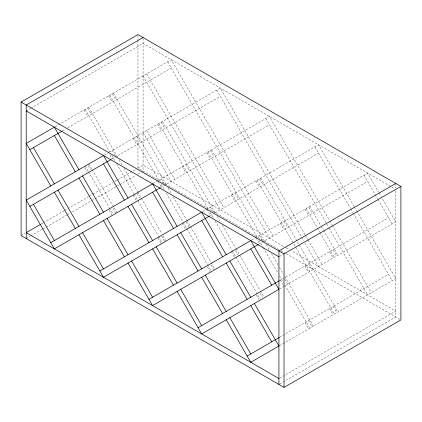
<?xml version="1.0" encoding="UTF-8"?>
<svg xmlns="http://www.w3.org/2000/svg" width="422" height="422" viewBox="0 0 422 422"><rect width="100%" height="100%" fill="white"/><g stroke="black" fill="none" stroke-linecap="round" stroke-linejoin="round"><path stroke-width="0.32" stroke-dasharray="2.11 1.58" d="M26.211 110.917L30.205 108.612M30.774 108.285L143.074 43.445L391.226 186.714M55.134 126.737L171.237 59.708L273.045 236.046M62.319 130.941L65.579 129.058M67.826 127.76L171.237 68.058M104.25 155.074L108.997 152.331M109.567 152.004L220.337 88.056L305.011 234.716M111.624 159.163L220.337 96.401M21.1 235.603L25.088 233.297M41.034 224.093L42.764 223.096M43.313 222.774L63.854 210.916M64.408 210.599L67.272 208.943M67.826 208.626L88.367 196.768M88.921 196.446L92.355 194.463M92.909 194.141L112.88 182.615M115.143 181.307L116.868 180.31M117.421 179.994L135.684 169.449M278.842 249.471L137.962 168.13L143.074 165.181L285.689 247.519M26.211 238.551L30.205 236.251M30.774 235.919L42.174 229.336M42.743 229.009L45.597 227.363M46.167 227.036L66.687 215.188M67.256 214.856L70.105 213.21M72.389 211.897L91.199 201.036M91.769 200.703L119.131 184.91M119.7 184.578L135.662 175.362M137.941 174.049L140.795 172.403M141.365 172.07L143.074 171.084L143.074 38.856M153.228 183.491L269.431 116.398L329.397 220.263M160.603 187.579L269.431 124.748M202.634 211.654L318.526 144.746L354.032 206.242M209.665 215.948L213.015 214.012M214.956 212.888L318.526 153.091M251.538 240.113L367.625 173.089L378.761 192.374M258.76 244.291L367.625 181.439M279.496 256.492L283.484 254.186M279.311 280.767L388.556 217.694M279.343 289.096L395.789 221.872L381.704 197.48M279.475 337.368L388.556 274.39M279.491 345.702L395.789 278.562L356.991 211.369M279.496 378.223L395.789 311.083L291.391 250.81M279.496 384.125L395.789 316.985L395.789 190.681M391.795 187.046L394.644 188.692M286.258 247.846L289.112 249.497M281.126 250.789L285.689 253.422M286.258 253.754L400.9 319.939M379.088 192.944L381.377 196.91M364.007 175.177L374.815 193.893M375.142 194.463L377.764 198.999M378.091 199.569L392.17 223.955M354.364 206.812L356.664 210.8M314.912 146.83L350.418 208.331M350.745 208.901L353.05 212.888M353.378 213.458L392.17 280.651M329.724 220.833L332.03 224.826M332.362 225.395L371.239 292.736M265.818 118.487L328.743 227.484M329.076 228.054L367.625 294.825M309.78 206.49L320.915 225.781M321.237 226.34L323.205 229.742M323.532 230.312L337.943 255.268M308.609 207.16L312.222 213.421M333.158 249.682L336.772 255.943M306.161 208.573L316.975 227.3M317.297 227.859L319.591 231.831M319.918 232.395L334.324 257.357M304.995 209.249L308.609 215.51M329.54 251.77L333.158 258.032M305.338 235.286L307.643 239.279M307.976 239.849L322.144 264.388M216.718 90.139L301.392 236.8M301.725 237.375L303.703 240.798M305.016 243.083L318.526 266.477M260.68 178.142L337.943 311.958M259.514 178.817L263.128 185.079M284.059 221.334L287.677 227.595M308.609 263.856L312.222 270.117M333.158 306.372L336.772 312.633M257.067 180.231L334.324 314.047M255.896 180.906L259.514 187.168M280.445 223.423L284.059 229.684M304.995 265.939L308.609 272.201M329.54 308.461L333.158 314.722M167.624 61.797L269.431 238.129M211.586 149.794L264.631 241.674M266.261 244.496L269.901 250.805M271.494 253.559L278.14 265.074M279.459 267.353L283.41 274.2M284.729 276.484L313.393 326.132M210.414 150.469L214.033 156.731M234.964 192.991L238.578 199.253M259.514 235.508L263.128 241.769M284.718 279.164L287.677 284.291M308.609 320.546L312.222 326.807M207.967 151.883L257.388 237.486M259.039 240.34L262.969 247.15M263.296 247.714L278.145 273.435M279.464 275.719L283.42 282.566M284.739 284.85L309.78 328.221M206.801 152.558L210.414 158.82M231.351 195.075L234.964 201.336M255.896 237.597L259.514 243.858M280.445 280.113L283.405 285.24M304.995 322.635L308.609 328.896M146.687 73.882L223.95 207.698M143.074 75.971L220.337 209.787M162.486 121.452L215.531 213.326M217.161 216.148L220.474 221.888M222.394 225.211L235.629 248.141M235.961 248.711L260.026 290.394M260.342 290.937L263.966 297.215M161.32 122.127L164.933 128.388M185.87 164.643L189.483 170.905M210.414 207.165L214.033 213.427M235.624 250.821L238.251 255.373M260.168 293.337L262.468 297.325M158.872 123.535L208.294 209.138M210.272 212.561L213.237 217.699M215.183 221.07L232.19 250.526M232.348 250.795L235.64 256.502M235.972 257.077L260.353 299.303M157.701 124.21L161.32 130.472M182.251 166.732L185.87 172.994M206.801 209.249L210.414 215.51M231.351 251.77L234.305 256.892M256.228 294.857L258.855 299.409M146.687 130.572L174.85 179.355M143.074 132.661L171.237 181.439M113.391 93.104L166.11 184.414M168.067 187.806L171.707 194.115M173.3 196.868L186.709 220.094M186.867 220.363L190.158 226.071M190.491 226.64L210.931 262.046M211.248 262.595L214.54 268.302M112.22 93.779L115.839 100.04M136.77 136.301L140.384 142.562M161.32 178.817L164.606 184.509M186.197 221.903L189.156 227.031M211.074 264.995L213.701 269.547M109.778 95.193L158.872 180.231M161.172 184.219L164.469 189.921M166.41 193.292L183.095 222.183M183.248 222.452L186.545 228.16M186.872 228.729L207.313 264.135M207.629 264.684L210.926 270.386M108.607 95.868L112.22 102.129M133.157 138.384L136.77 144.646M158.034 181.476L161.32 187.168M182.251 223.423L185.538 229.114M207.455 267.079L210.087 271.636M88.842 107.278L117.448 156.82M119.088 159.669L122.565 165.688M124.021 168.209L137.614 191.752M137.83 192.126L141.117 197.818M141.444 198.387L161.832 233.704M163.145 235.972L165.772 240.529M87.676 107.953L91.289 114.214M112.22 150.469L115.839 156.731M137.097 193.561L139.729 198.113M161.647 236.077L164.606 241.199M85.228 109.367L109.884 152.073M111.856 155.491L115.354 161.547M116.662 163.81L133.996 193.835M134.212 194.21L137.503 199.907M137.83 200.476L158.218 235.787M158.54 236.352L161.832 242.043M84.057 110.042L87.676 116.303M109.92 154.837L112.22 158.82M133.157 195.08L136.116 200.202M158.034 238.166L160.993 243.288M88.842 163.968L91.79 169.074M92.117 169.644L116.678 212.182M88.33 165.783L90.63 169.771M112.88 208.304L115.507 212.857M85.228 166.057L88.177 171.163M88.504 171.728L109.134 207.466M109.462 208.03L112.737 213.706M84.716 167.872L87.016 171.854M109.266 210.388L111.893 214.946M395.789 183.449L395.789 188.054M137.962 35.248L137.962 39.853M137.962 40.512L137.962 168.13"/><path stroke-width="0.63" d="M21.1 102.061L137.962 34.593L400.9 186.397L400.9 319.939L284.038 387.407L21.1 235.603L21.1 102.061L284.038 253.87L400.9 186.397M143.074 37.542L26.211 105.015L26.211 238.551M54.57 127.064L26.211 143.438L50.761 185.954M29.83 149.699L61.965 131.147M29.83 206.39L111.06 159.495M40.465 224.42L26.211 232.649L278.926 378.555M50.761 242.65L152.569 183.871L177.119 226.387M160.154 187.837L54.375 248.911L26.211 200.128L103.474 155.523L128.019 198.039M99.856 270.993L201.663 212.213L226.213 254.735M209.254 216.18L103.474 277.254L78.925 234.737M148.955 299.34L250.763 240.561L278.926 289.339L201.663 333.944L177.119 291.428M258.348 244.528L152.569 305.602L128.019 263.08M395.789 183.449L278.926 250.916L278.926 384.458M198.05 327.683L279.285 280.783M247.15 356.031L279.285 337.479M279.116 345.919L250.763 362.292L226.213 319.776M26.211 110.917L278.926 256.819M250.763 248.906L271.694 285.166M229.832 260.996L250.763 297.252M254.376 303.513L278.926 346.029M201.663 220.564L222.6 256.819M226.213 263.08L247.15 299.34M250.763 305.602L271.694 341.857M180.732 232.649L201.663 268.904M205.282 275.165L226.213 311.425M229.832 317.687L250.763 353.942M152.569 192.216L173.5 228.476M177.119 234.737L198.05 270.993M201.663 277.254L222.6 313.514M131.638 204.301L152.569 240.561M156.182 246.823L177.119 283.078M180.732 289.339L201.663 325.599M103.474 163.873L124.406 200.128M128.019 206.39L148.955 242.65M152.569 248.911L173.5 285.166M54.375 127.175L78.925 169.697M82.538 175.958L103.474 212.213M107.088 218.475L128.019 254.735M131.638 260.996L152.569 297.252M54.375 135.525L75.311 171.78M78.925 178.047L99.856 214.302M103.474 220.564L124.406 256.819M33.444 147.61L54.375 183.871M57.993 190.132L78.925 226.387M82.538 232.649L103.474 268.909M54.375 192.216L75.311 228.476M33.444 204.306L54.375 240.561M284.038 253.87L284.038 387.407"/></g></svg>
